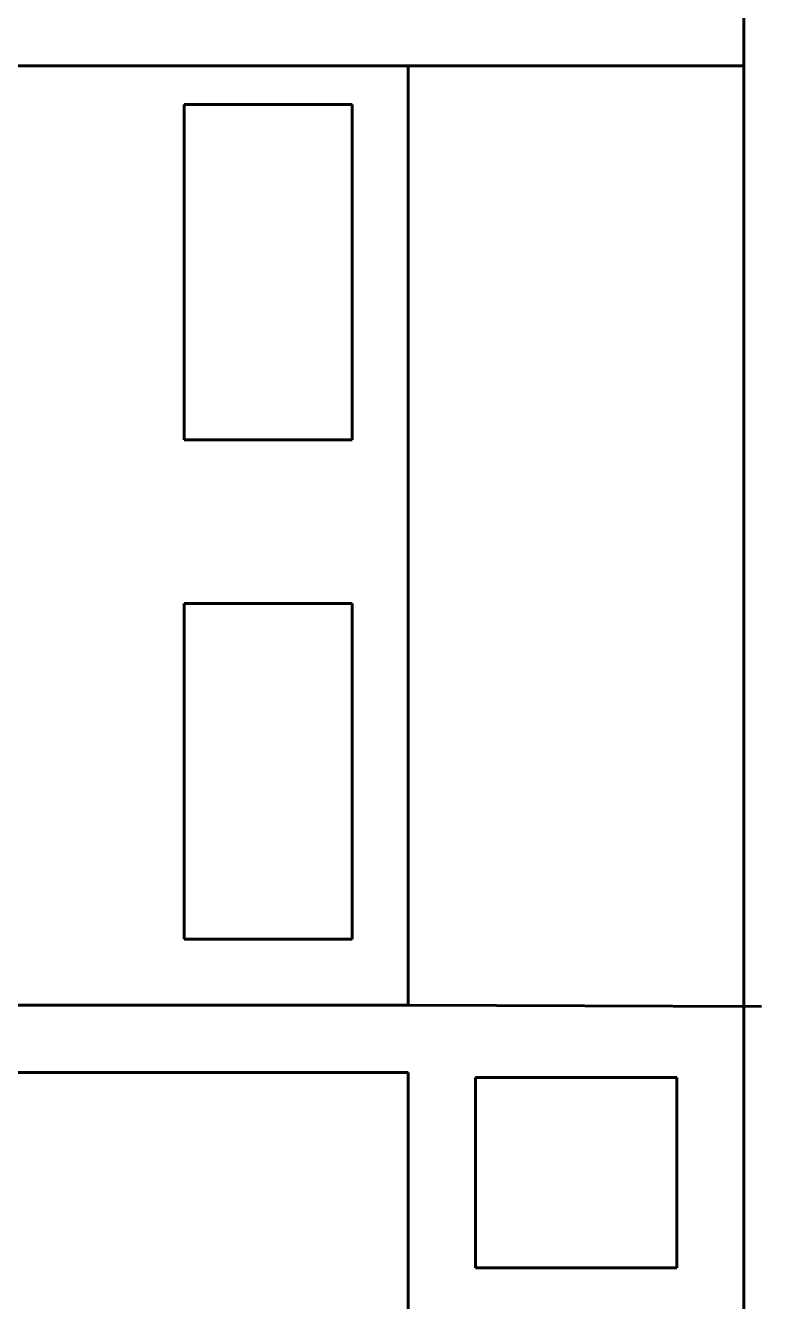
# Model space of a CAD drawing. Extents: x 0 to 297, y 0 to 292.
# Drawn here: x 210.5 to 215.98, y 127.65 to 137.16 of the extents above; entities that cross this region are included whole.
import ezdxf

# ---------------------------------------------------------------- set-up
doc = ezdxf.new("R2010")
doc.units = 0
doc.header["$MEASUREMENT"] = 0
doc.linetypes.add('K5LT_BASIC', pattern=[0])
doc.layers.add('Системный слой', color=7, linetype='Continuous')

# ---------------------------------------------------------------- blocks, each defined once
blk = doc.blocks.new('*U')
at = {"layer": 'Системный слой', "linetype": 'K5LT_BASIC', "lineweight": 60}
for p, q in [((212.9312, 136.5688), (211.6812, 136.5688)), ((211.6812, 136.5688), (211.6812, 134.0688)), ((212.9312, 134.0688), (212.9312, 136.5688)), ((211.6812, 134.0688), (212.9312, 134.0688)), ((212.9312, 132.85), (211.6812, 132.85)), ((211.6812, 132.85), (211.6812, 130.35)), ((212.9312, 130.35), (212.9312, 132.85)), ((211.6812, 130.35), (212.9312, 130.35))]:
    blk.add_line(p, q, dxfattribs=at)

msp = doc.modelspace()

# ---------------------------------------------------------------- linework, layer by layer
at = {"layer": 'Системный слой', "linetype": 'K5LT_BASIC', "lineweight": 60}
for p, q in [((215.85, 137.3567), (215.85, 136.8567)), ((199.3495, 136.8567), (213.3495, 136.8567)), ((213.3495, 136.8567), (213.3495, 129.8567)), ((213.3495, 136.8567), (215.85, 136.8567)), ((215.85, 127.3996), (215.85, 136.8567)), ((199.3495, 129.8567), (213.3495, 129.8567)), ((213.3495, 129.8567), (215.981, 129.847)), ((199.3495, 129.3567), (213.3495, 129.3567)), ((213.3495, 129.3567), (213.3495, 122.3567)), ((213.85, 127.8994), (213.85, 129.3179)), ((213.85, 129.3179), (215.35, 129.3179)), ((215.35, 127.8994), (215.35, 129.3179)), ((215.35, 127.8994), (213.85, 127.8994))]:
    msp.add_line(p, q, dxfattribs=at)

# ---------------------------------------------------------------- block references
at = {"layer": 'Системный слой'}
msp.add_blockref('*U', (0, 0), dxfattribs=at)
msp.add_blockref('*U', (0, 0), dxfattribs=at)
msp.add_blockref('*U', (0, 0), dxfattribs=at)
msp.add_blockref('*U', (0, 0), dxfattribs=at)
msp.add_blockref('*U', (0, 0), dxfattribs=at)
msp.add_blockref('*U', (0, 0), dxfattribs=at)
msp.add_blockref('*U', (0, 0), dxfattribs=at)
msp.add_blockref('*U', (0, 0), dxfattribs=at)
msp.add_blockref('*U', (0, 0), dxfattribs=at)
msp.add_blockref('*U', (0, 0), dxfattribs=at)
msp.add_blockref('*U', (0, 0), dxfattribs=at)
msp.add_blockref('*U', (0, 0), dxfattribs=at)
msp.add_blockref('*U', (0, 0), dxfattribs=at)
msp.add_blockref('*U', (0, 0), dxfattribs=at)
msp.add_blockref('*U', (0, 0), dxfattribs=at)
msp.add_blockref('*U', (0, 0), dxfattribs=at)
msp.add_blockref('*U', (0, 0), dxfattribs=at)
msp.add_blockref('*U', (0, 0), dxfattribs=at)
msp.add_blockref('*U', (0, 0), dxfattribs=at)
msp.add_blockref('*U', (0, 0), dxfattribs=at)
msp.add_blockref('*U', (0, 0), dxfattribs=at)
msp.add_blockref('*U', (0, 0), dxfattribs=at)
msp.add_blockref('*U', (0, 0), dxfattribs=at)
msp.add_blockref('*U', (0, 0), dxfattribs=at)
msp.add_blockref('*U', (0, 0), dxfattribs=at)
msp.add_blockref('*U', (0, 0), dxfattribs=at)
msp.add_blockref('*U', (0, 0), dxfattribs=at)
msp.add_blockref('*U', (0, 0), dxfattribs=at)
msp.add_blockref('*U', (0, 0), dxfattribs=at)
msp.add_blockref('*U', (0, 0), dxfattribs=at)
msp.add_blockref('*U', (0, 0), dxfattribs=at)
msp.add_blockref('*U', (0, 0), dxfattribs=at)
msp.add_blockref('*U', (0, 0), dxfattribs=at)
msp.add_blockref('*U', (0, 0), dxfattribs=at)
msp.add_blockref('*U', (0, 0), dxfattribs=at)
msp.add_blockref('*U', (0, 0), dxfattribs=at)
msp.add_blockref('*U', (0, 0), dxfattribs=at)
msp.add_blockref('*U', (0, 0), dxfattribs=at)
msp.add_blockref('*U', (0, 0), dxfattribs=at)
msp.add_blockref('*U', (0, 0), dxfattribs=at)
msp.add_blockref('*U', (0, 0), dxfattribs=at)
msp.add_blockref('*U', (0, 0), dxfattribs=at)
msp.add_blockref('*U', (0, 0), dxfattribs=at)
msp.add_blockref('*U', (0, 0), dxfattribs=at)
msp.add_blockref('*U', (0, 0), dxfattribs=at)
msp.add_blockref('*U', (0, 0), dxfattribs=at)
msp.add_blockref('*U', (0, 0), dxfattribs=at)
msp.add_blockref('*U', (0, 0), dxfattribs=at)
msp.add_blockref('*U', (0, 0), dxfattribs=at)
msp.add_blockref('*U', (0, 0), dxfattribs=at)
msp.add_blockref('*U', (0, 0), dxfattribs=at)
msp.add_blockref('*U', (0, 0), dxfattribs=at)
msp.add_blockref('*U', (0, 0), dxfattribs=at)
msp.add_blockref('*U', (0, 0), dxfattribs=at)
msp.add_blockref('*U', (0, 0), dxfattribs=at)
msp.add_blockref('*U', (0, 0), dxfattribs=at)
msp.add_blockref('*U', (0, 0), dxfattribs=at)
msp.add_blockref('*U', (0, 0), dxfattribs=at)
msp.add_blockref('*U', (0, 0), dxfattribs=at)
msp.add_blockref('*U', (0, 0), dxfattribs=at)
msp.add_blockref('*U', (0, 0), dxfattribs=at)
msp.add_blockref('*U', (0, 0), dxfattribs=at)
msp.add_blockref('*U', (0, 0), dxfattribs=at)
msp.add_blockref('*U', (0, 0), dxfattribs=at)
msp.add_blockref('*U', (0, 0), dxfattribs=at)
msp.add_blockref('*U', (0, 0), dxfattribs=at)
msp.add_blockref('*U', (0, 0), dxfattribs=at)
msp.add_blockref('*U', (0, 0), dxfattribs=at)
msp.add_blockref('*U', (0, 0), dxfattribs=at)
msp.add_blockref('*U', (0, 0), dxfattribs=at)
msp.add_blockref('*U', (0, 0), dxfattribs=at)
msp.add_blockref('*U', (0, 0), dxfattribs=at)
msp.add_blockref('*U', (0, 0), dxfattribs=at)
msp.add_blockref('*U', (0, 0), dxfattribs=at)
msp.add_blockref('*U', (0, 0), dxfattribs=at)
msp.add_blockref('*U', (0, 0), dxfattribs=at)
msp.add_blockref('*U', (0, 0), dxfattribs=at)
msp.add_blockref('*U', (0, 0), dxfattribs=at)
msp.add_blockref('*U', (0, 0), dxfattribs=at)
msp.add_blockref('*U', (0, 0), dxfattribs=at)
msp.add_blockref('*U', (0, 0), dxfattribs=at)
msp.add_blockref('*U', (0, 0), dxfattribs=at)
msp.add_blockref('*U', (0, 0), dxfattribs=at)
msp.add_blockref('*U', (0, 0), dxfattribs=at)
msp.add_blockref('*U', (0, 0), dxfattribs=at)
msp.add_blockref('*U', (0, 0), dxfattribs=at)
msp.add_blockref('*U', (0, 0), dxfattribs=at)
msp.add_blockref('*U', (0, 0), dxfattribs=at)
msp.add_blockref('*U', (0, 0), dxfattribs=at)
msp.add_blockref('*U', (0, 0), dxfattribs=at)
msp.add_blockref('*U', (0, 0), dxfattribs=at)
msp.add_blockref('*U', (0, 0), dxfattribs=at)
msp.add_blockref('*U', (0, 0), dxfattribs=at)
msp.add_blockref('*U', (0, 0), dxfattribs=at)
msp.add_blockref('*U', (0, 0), dxfattribs=at)
msp.add_blockref('*U', (0, 0), dxfattribs=at)
msp.add_blockref('*U', (0, 0), dxfattribs=at)
msp.add_blockref('*U', (0, 0), dxfattribs=at)
msp.add_blockref('*U', (0, 0), dxfattribs=at)
msp.add_blockref('*U', (0, 0), dxfattribs=at)
msp.add_blockref('*U', (0, 0), dxfattribs=at)
msp.add_blockref('*U', (0, 0), dxfattribs=at)
msp.add_blockref('*U', (0, 0), dxfattribs=at)
msp.add_blockref('*U', (0, 0), dxfattribs=at)
msp.add_blockref('*U', (0, 0), dxfattribs=at)
msp.add_blockref('*U', (0, 0), dxfattribs=at)
msp.add_blockref('*U', (0, 0), dxfattribs=at)
msp.add_blockref('*U', (0, 0), dxfattribs=at)
msp.add_blockref('*U', (0, 0), dxfattribs=at)
msp.add_blockref('*U', (0, 0), dxfattribs=at)
msp.add_blockref('*U', (0, 0), dxfattribs=at)
msp.add_blockref('*U', (0, 0), dxfattribs=at)
msp.add_blockref('*U', (0, 0), dxfattribs=at)
msp.add_blockref('*U', (0, 0), dxfattribs=at)
msp.add_blockref('*U', (0, 0), dxfattribs=at)
msp.add_blockref('*U', (0, 0), dxfattribs=at)
msp.add_blockref('*U', (0, 0), dxfattribs=at)
msp.add_blockref('*U', (0, 0), dxfattribs=at)
msp.add_blockref('*U', (0, 0), dxfattribs=at)
msp.add_blockref('*U', (0, 0), dxfattribs=at)
msp.add_blockref('*U', (0, 0), dxfattribs=at)
msp.add_blockref('*U', (0, 0), dxfattribs=at)
msp.add_blockref('*U', (0, 0), dxfattribs=at)
msp.add_blockref('*U', (0, 0), dxfattribs=at)
msp.add_blockref('*U', (0, 0), dxfattribs=at)
msp.add_blockref('*U', (0, 0), dxfattribs=at)
msp.add_blockref('*U', (0, 0), dxfattribs=at)
msp.add_blockref('*U', (0, 0), dxfattribs=at)
msp.add_blockref('*U', (0, 0), dxfattribs=at)
msp.add_blockref('*U', (0, 0), dxfattribs=at)
msp.add_blockref('*U', (0, 0), dxfattribs=at)
msp.add_blockref('*U', (0, 0), dxfattribs=at)
msp.add_blockref('*U', (0, 0), dxfattribs=at)
msp.add_blockref('*U', (0, 0), dxfattribs=at)
msp.add_blockref('*U', (0, 0), dxfattribs=at)
msp.add_blockref('*U', (0, 0), dxfattribs=at)
msp.add_blockref('*U', (0, 0), dxfattribs=at)
msp.add_blockref('*U', (0, 0), dxfattribs=at)
msp.add_blockref('*U', (0, 0), dxfattribs=at)
msp.add_blockref('*U', (0, 0), dxfattribs=at)
msp.add_blockref('*U', (0, 0), dxfattribs=at)
msp.add_blockref('*U', (0, 0), dxfattribs=at)
msp.add_blockref('*U', (0, 0), dxfattribs=at)
msp.add_blockref('*U', (0, 0), dxfattribs=at)
msp.add_blockref('*U', (0, 0), dxfattribs=at)
msp.add_blockref('*U', (0, 0), dxfattribs=at)
msp.add_blockref('*U', (0, 0), dxfattribs=at)
msp.add_blockref('*U', (0, 0), dxfattribs=at)
msp.add_blockref('*U', (0, 0), dxfattribs=at)
msp.add_blockref('*U', (0, 0), dxfattribs=at)
msp.add_blockref('*U', (0, 0), dxfattribs=at)
msp.add_blockref('*U', (0, 0), dxfattribs=at)
msp.add_blockref('*U', (0, 0), dxfattribs=at)
msp.add_blockref('*U', (0, 0), dxfattribs=at)
msp.add_blockref('*U', (0, 0), dxfattribs=at)
msp.add_blockref('*U', (0, 0), dxfattribs=at)
msp.add_blockref('*U', (0, 0), dxfattribs=at)
msp.add_blockref('*U', (0, 0), dxfattribs=at)
msp.add_blockref('*U', (0, 0), dxfattribs=at)
msp.add_blockref('*U', (0, 0), dxfattribs=at)
msp.add_blockref('*U', (0, 0), dxfattribs=at)
msp.add_blockref('*U', (0, 0), dxfattribs=at)
msp.add_blockref('*U', (0, 0), dxfattribs=at)
msp.add_blockref('*U', (0, 0), dxfattribs=at)
msp.add_blockref('*U', (0, 0), dxfattribs=at)
msp.add_blockref('*U', (0, 0), dxfattribs=at)
msp.add_blockref('*U', (0, 0), dxfattribs=at)
msp.add_blockref('*U', (0, 0), dxfattribs=at)
msp.add_blockref('*U', (0, 0), dxfattribs=at)
msp.add_blockref('*U', (0, 0), dxfattribs=at)
msp.add_blockref('*U', (0, 0), dxfattribs=at)
msp.add_blockref('*U', (0, 0), dxfattribs=at)
msp.add_blockref('*U', (0, 0), dxfattribs=at)
msp.add_blockref('*U', (0, 0), dxfattribs=at)
msp.add_blockref('*U', (0, 0), dxfattribs=at)
msp.add_blockref('*U', (0, 0), dxfattribs=at)
msp.add_blockref('*U', (0, 0), dxfattribs=at)
msp.add_blockref('*U', (0, 0), dxfattribs=at)
msp.add_blockref('*U', (0, 0), dxfattribs=at)
msp.add_blockref('*U', (0, 0), dxfattribs=at)
msp.add_blockref('*U', (0, 0), dxfattribs=at)
msp.add_blockref('*U', (0, 0), dxfattribs=at)
msp.add_blockref('*U', (0, 0), dxfattribs=at)
msp.add_blockref('*U', (0, 0), dxfattribs=at)
msp.add_blockref('*U', (0, 0), dxfattribs=at)
msp.add_blockref('*U', (0, 0), dxfattribs=at)
msp.add_blockref('*U', (0, 0), dxfattribs=at)
msp.add_blockref('*U', (0, 0), dxfattribs=at)
msp.add_blockref('*U', (0, 0), dxfattribs=at)
msp.add_blockref('*U', (0, 0), dxfattribs=at)
msp.add_blockref('*U', (0, 0), dxfattribs=at)
msp.add_blockref('*U', (0, 0), dxfattribs=at)
msp.add_blockref('*U', (0, 0), dxfattribs=at)
msp.add_blockref('*U', (0, 0), dxfattribs=at)
msp.add_blockref('*U', (0, 0), dxfattribs=at)
msp.add_blockref('*U', (0, 0), dxfattribs=at)
msp.add_blockref('*U', (0, 0), dxfattribs=at)
msp.add_blockref('*U', (0, 0), dxfattribs=at)
msp.add_blockref('*U', (0, 0), dxfattribs=at)
msp.add_blockref('*U', (0, 0), dxfattribs=at)
msp.add_blockref('*U', (0, 0), dxfattribs=at)
msp.add_blockref('*U', (0, 0), dxfattribs=at)
msp.add_blockref('*U', (0, 0), dxfattribs=at)
msp.add_blockref('*U', (0, 0), dxfattribs=at)
msp.add_blockref('*U', (0, 0), dxfattribs=at)
msp.add_blockref('*U', (0, 0), dxfattribs=at)
msp.add_blockref('*U', (0, 0), dxfattribs=at)
msp.add_blockref('*U', (0, 0), dxfattribs=at)
msp.add_blockref('*U', (0, 0), dxfattribs=at)
msp.add_blockref('*U', (0, 0), dxfattribs=at)
msp.add_blockref('*U', (0, 0), dxfattribs=at)
msp.add_blockref('*U', (0, 0), dxfattribs=at)
msp.add_blockref('*U', (0, 0), dxfattribs=at)
msp.add_blockref('*U', (0, 0), dxfattribs=at)
msp.add_blockref('*U', (0, 0), dxfattribs=at)
msp.add_blockref('*U', (0, 0), dxfattribs=at)
msp.add_blockref('*U', (0, 0), dxfattribs=at)
msp.add_blockref('*U', (0, 0), dxfattribs=at)
msp.add_blockref('*U', (0, 0), dxfattribs=at)
msp.add_blockref('*U', (0, 0), dxfattribs=at)
msp.add_blockref('*U', (0, 0), dxfattribs=at)
msp.add_blockref('*U', (0, 0), dxfattribs=at)
msp.add_blockref('*U', (0, 0), dxfattribs=at)
msp.add_blockref('*U', (0, 0), dxfattribs=at)
msp.add_blockref('*U', (0, 0), dxfattribs=at)
msp.add_blockref('*U', (0, 0), dxfattribs=at)
msp.add_blockref('*U', (0, 0), dxfattribs=at)
msp.add_blockref('*U', (0, 0), dxfattribs=at)
msp.add_blockref('*U', (0, 0), dxfattribs=at)
msp.add_blockref('*U', (0, 0), dxfattribs=at)
msp.add_blockref('*U', (0, 0), dxfattribs=at)
msp.add_blockref('*U', (0, 0), dxfattribs=at)
msp.add_blockref('*U', (0, 0), dxfattribs=at)
msp.add_blockref('*U', (0, 0), dxfattribs=at)
msp.add_blockref('*U', (0, 0), dxfattribs=at)
msp.add_blockref('*U', (0, 0), dxfattribs=at)
msp.add_blockref('*U', (0, 0), dxfattribs=at)
msp.add_blockref('*U', (0, 0), dxfattribs=at)
msp.add_blockref('*U', (0, 0), dxfattribs=at)
msp.add_blockref('*U', (0, 0), dxfattribs=at)
msp.add_blockref('*U', (0, 0), dxfattribs=at)
msp.add_blockref('*U', (0, 0), dxfattribs=at)
msp.add_blockref('*U', (0, 0), dxfattribs=at)
msp.add_blockref('*U', (0, 0), dxfattribs=at)
msp.add_blockref('*U', (0, 0), dxfattribs=at)
msp.add_blockref('*U', (0, 0), dxfattribs=at)
msp.add_blockref('*U', (0, 0), dxfattribs=at)
msp.add_blockref('*U', (0, 0), dxfattribs=at)
msp.add_blockref('*U', (0, 0), dxfattribs=at)
msp.add_blockref('*U', (0, 0), dxfattribs=at)
msp.add_blockref('*U', (0, 0), dxfattribs=at)
msp.add_blockref('*U', (0, 0), dxfattribs=at)
msp.add_blockref('*U', (0, 0), dxfattribs=at)
msp.add_blockref('*U', (0, 0), dxfattribs=at)
msp.add_blockref('*U', (0, 0), dxfattribs=at)
msp.add_blockref('*U', (0, 0), dxfattribs=at)
msp.add_blockref('*U', (0, 0), dxfattribs=at)
msp.add_blockref('*U', (0, 0), dxfattribs=at)
msp.add_blockref('*U', (0, 0), dxfattribs=at)
msp.add_blockref('*U', (0, 0), dxfattribs=at)
msp.add_blockref('*U', (0, 0), dxfattribs=at)
msp.add_blockref('*U', (0, 0), dxfattribs=at)
msp.add_blockref('*U', (0, 0), dxfattribs=at)
msp.add_blockref('*U', (0, 0), dxfattribs=at)
msp.add_blockref('*U', (0, 0), dxfattribs=at)
msp.add_blockref('*U', (0, 0), dxfattribs=at)
msp.add_blockref('*U', (0, 0), dxfattribs=at)
msp.add_blockref('*U', (0, 0), dxfattribs=at)
msp.add_blockref('*U', (0, 0), dxfattribs=at)
msp.add_blockref('*U', (0, 0), dxfattribs=at)
msp.add_blockref('*U', (0, 0), dxfattribs=at)
msp.add_blockref('*U', (0, 0), dxfattribs=at)
msp.add_blockref('*U', (0, 0), dxfattribs=at)
msp.add_blockref('*U', (0, 0), dxfattribs=at)
msp.add_blockref('*U', (0, 0), dxfattribs=at)
msp.add_blockref('*U', (0, 0), dxfattribs=at)
msp.add_blockref('*U', (0, 0), dxfattribs=at)
msp.add_blockref('*U', (0, 0), dxfattribs=at)
msp.add_blockref('*U', (0, 0), dxfattribs=at)
msp.add_blockref('*U', (0, 0), dxfattribs=at)
msp.add_blockref('*U', (0, 0), dxfattribs=at)
msp.add_blockref('*U', (0, 0), dxfattribs=at)
msp.add_blockref('*U', (0, 0), dxfattribs=at)
msp.add_blockref('*U', (0, 0), dxfattribs=at)
msp.add_blockref('*U', (0, 0), dxfattribs=at)
msp.add_blockref('*U', (0, 0), dxfattribs=at)
msp.add_blockref('*U', (0, 0), dxfattribs=at)
msp.add_blockref('*U', (0, 0), dxfattribs=at)
msp.add_blockref('*U', (0, 0), dxfattribs=at)
msp.add_blockref('*U', (0, 0), dxfattribs=at)
msp.add_blockref('*U', (0, 0), dxfattribs=at)
msp.add_blockref('*U', (0, 0), dxfattribs=at)
msp.add_blockref('*U', (0, 0), dxfattribs=at)
msp.add_blockref('*U', (0, 0), dxfattribs=at)
msp.add_blockref('*U', (0, 0), dxfattribs=at)
msp.add_blockref('*U', (0, 0), dxfattribs=at)
msp.add_blockref('*U', (0, 0), dxfattribs=at)
msp.add_blockref('*U', (0, 0), dxfattribs=at)
msp.add_blockref('*U', (0, 0), dxfattribs=at)
msp.add_blockref('*U', (0, 0), dxfattribs=at)
msp.add_blockref('*U', (0, 0), dxfattribs=at)
msp.add_blockref('*U', (0, 0), dxfattribs=at)
msp.add_blockref('*U', (0, 0), dxfattribs=at)
msp.add_blockref('*U', (0, 0), dxfattribs=at)
msp.add_blockref('*U', (0, 0), dxfattribs=at)

doc.saveas('drawing.dxf')
